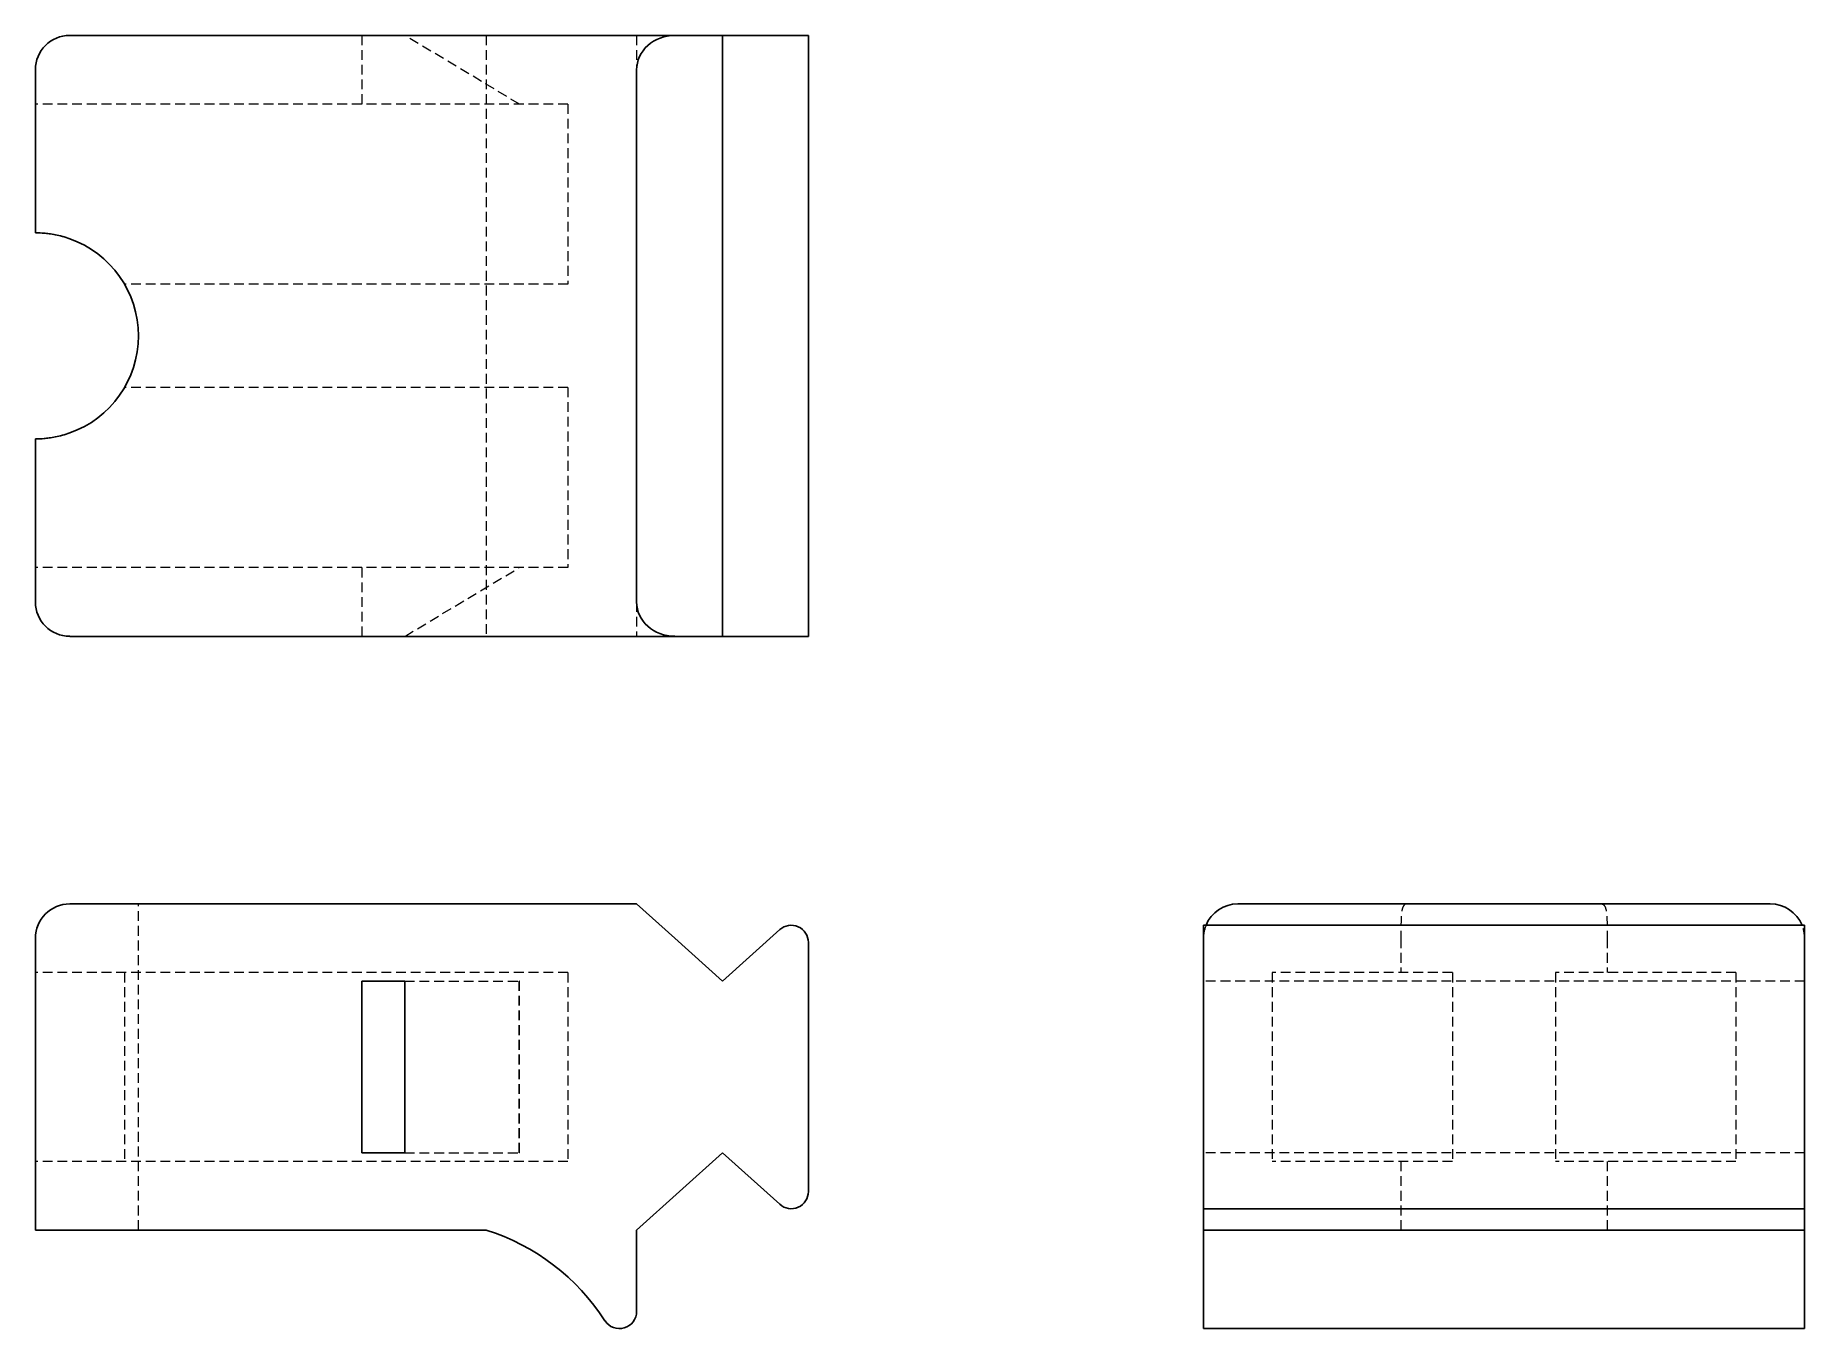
# Model space of a CAD drawing. Header units: millimetres. Extents: x 33 to 262, y 30 to 197.
import ezdxf

# ---------------------------------------------------------------- set-up
doc = ezdxf.new("R2010")
doc.units = ezdxf.units.MM
doc.linetypes.add('HIDDEN', pattern=[1.905, 1.27, -0.635])

msp = doc.modelspace()

# ---------------------------------------------------------------- linework, layer by layer
at = {"color": 7, "linetype": 'Continuous', "lineweight": 25}
for p, q in [((37.44, 196.89), (115.72, 196.89)), ((115.72, 196.89), (121.89, 196.89)), ((121.89, 196.89), (121.89, 119.11)), ((121.89, 196.89), (129.29, 196.89)), ((129.29, 196.89), (133, 196.89)), ((133, 196.89), (133, 119.11)), ((33, 192.44), (33, 171.33)), ((110.78, 192.44), (110.78, 123.56)), ((33, 144.67), (33, 123.56)), ((37.44, 119.11), (115.72, 119.11)), ((115.72, 119.11), (121.89, 119.11)), ((121.89, 119.11), (129.29, 119.11)), ((129.29, 119.11), (133, 119.11)), ((37.44, 84.49), (110.78, 84.49)), ((110.78, 84.49), (115.72, 80.04)), ((257.44, 84.49), (188.56, 84.49)), ((121.89, 74.49), (129.29, 81.15)), ((261.89, 81.72), (184.11, 81.72)), ((184.11, 81.72), (184.11, 79.5)), ((261.89, 81.72), (261.89, 79.5)), ((33, 42.27), (33, 80.04)), ((115.72, 80.04), (121.89, 74.49)), ((133, 79.5), (133, 47.25)), ((184.11, 79.5), (184.11, 47.25)), ((261.89, 79.5), (261.89, 47.25)), ((80.79, 74.49), (75.23, 74.49)), ((75.23, 74.49), (75.23, 52.27)), ((80.79, 52.27), (80.79, 74.49)), ((80.79, 52.27), (75.23, 52.27)), ((121.89, 52.27), (110.78, 42.27)), ((129.29, 45.6), (121.89, 52.27)), ((184.11, 47.25), (184.11, 45.03)), ((261.89, 47.25), (261.89, 45.03)), ((184.11, 45.03), (261.89, 45.03)), ((184.11, 45.03), (184.11, 42.27)), ((261.89, 45.03), (261.89, 42.27)), ((33, 42.27), (37.44, 42.27)), ((37.44, 42.27), (91.33, 42.27)), ((110.78, 42.27), (110.78, 31.73)), ((261.89, 42.27), (184.11, 42.27)), ((184.11, 42.27), (184.11, 31.73)), ((261.89, 42.27), (261.89, 31.73)), ((184.11, 29.51), (184.11, 31.73)), ((261.89, 29.51), (261.89, 31.73)), ((184.11, 29.51), (261.89, 29.51))]:
    msp.add_line(p, q, dxfattribs=at)
at = {"color": 7, "linetype": 'HIDDEN', "lineweight": 18}
for p, q in [((75.22, 196.89), (75.22, 188)), ((95.61, 188), (80.79, 196.89)), ((91.33, 196.89), (91.33, 119.11)), ((110.78, 196.89), (110.78, 192.44)), ((101.89, 188), (33, 188)), ((101.89, 188), (101.89, 164.67)), ((101.89, 164.67), (44.55, 164.67)), ((101.89, 151.33), (44.55, 151.33)), ((101.89, 151.33), (101.89, 128)), ((37.44, 145.43), (37.21, 145.35)), ((101.89, 128), (33, 128)), ((75.23, 128), (75.23, 119.11)), ((80.79, 119.11), (95.6, 128)), ((110.78, 123.56), (110.78, 119.11)), ((46.33, 42.27), (46.33, 84.49)), ((209.67, 80.04), (209.67, 75.6)), ((236.33, 80.04), (236.33, 75.6)), ((101.89, 75.6), (33, 75.6)), ((44.55, 75.6), (44.55, 51.15)), ((101.89, 75.6), (101.89, 51.15)), ((216.33, 75.6), (193, 75.6)), ((193, 75.6), (193, 51.15)), ((216.33, 75.6), (216.33, 51.15)), ((253, 75.6), (229.67, 75.6)), ((229.67, 75.6), (229.67, 51.15)), ((253, 75.6), (253, 51.15)), ((75.23, 74.49), (75.22, 74.49)), ((75.22, 74.49), (75.22, 52.27)), ((80.79, 74.49), (95.6, 74.49)), ((80.79, 52.27), (80.79, 74.49)), ((95.6, 52.27), (95.6, 74.49)), ((95.61, 74.49), (95.6, 74.49)), ((95.61, 52.27), (95.61, 74.49)), ((261.89, 74.49), (184.11, 74.49)), ((101.89, 51.15), (33, 51.15)), ((75.23, 52.27), (75.22, 52.27)), ((80.79, 52.27), (95.6, 52.27)), ((95.61, 52.27), (95.6, 52.27)), ((261.89, 52.27), (184.11, 52.27)), ((216.33, 51.15), (193, 51.15)), ((209.67, 51.15), (209.67, 42.27)), ((253, 51.15), (229.67, 51.15)), ((236.33, 51.15), (236.33, 42.27)), ((184.11, 42.27), (184.11, 42.27)), ((261.89, 42.27), (261.89, 42.27))]:
    msp.add_line(p, q, dxfattribs=at)
at = {"color": 7, "linetype": 'Continuous', "lineweight": 25}
for centre, radius, start, end in [((37.44, 192.44), 4.44, 90, 180), ((33, 158), 13.33, 289.4712, 70.5288), ((37.44, 123.56), 4.44, 180, 270), ((37.44, 80.04), 4.44, 90, 180), ((188.56, 80.04), 4.44, 90, 157.8323), ((257.44, 80.04), 4.44, 22.1677, 90), ((130.78, 79.5), 2.22, 0, 131.9872), ((130.78, 47.25), 2.22, 228.0128, 0), ((82.79, 15.17), 28.41, 32.736, 72.4942), ((108.56, 31.73), 2.22, 212.736, 0)]:
    msp.add_arc(centre, radius, start, end, dxfattribs=at)
at = {"color": 7, "linetype": 'HIDDEN', "lineweight": 18}
for centre, radius, start, end in [((33, 158), 13.33, 70.5288, 79.3557), ((188.56, 80.04), 4.44, 157.8323, 180), ((257.44, 80.04), 4.44, 0, 22.1677)]:
    msp.add_arc(centre, radius, start, end, dxfattribs=at)
at = {"color": 7, "linetype": 'Continuous', "lineweight": 25}
for centre, start_param, end_param in [((115.72, 192.44), 1.570796, 3.141593), ((115.72, 123.56), 3.141593, 4.712389)]:
    msp.add_ellipse(centre, major_axis=(4.94, 0), ratio=0.9, start_param=start_param, end_param=end_param, dxfattribs=at)
for points in [[(37.44, 170.57), (37.13, 170.68), (36.81, 170.78), (36.18, 170.95), (35.87, 171.02), (35.29, 171.14), (35.02, 171.18), (34.54, 171.25), (34.32, 171.27), (33.74, 171.32), (33.46, 171.33), (33.09, 171.33), (33, 171.33), (33, 171.33)], [(37.44, 145.43), (37.13, 145.32), (36.81, 145.22), (36.18, 145.05), (35.87, 144.98), (35.29, 144.86), (35.02, 144.82), (34.54, 144.75), (34.32, 144.73), (33.74, 144.68), (33.46, 144.67), (33.09, 144.67), (33, 144.67), (33, 144.67)]]:
    msp.add_open_spline(points, degree=3, knots=[0, 0, 0, 0, 0.125, 0.125, 0.25, 0.25, 0.375, 0.375, 0.5, 0.5, 0.75, 0.75, 1, 1, 1, 1], dxfattribs=at)
at = {"color": 7, "linetype": 'HIDDEN', "lineweight": 18}
for points in [[(210.43, 84.49), (210.32, 84.49), (210.22, 84.45), (210.05, 84.31), (209.98, 84.21), (209.86, 83.94), (209.82, 83.78), (209.75, 83.42), (209.73, 83.22), (209.68, 82.57), (209.67, 82.09), (209.67, 81.08), (209.67, 80.56), (209.67, 80.04)], [(235.57, 84.49), (235.68, 84.49), (235.78, 84.45), (235.95, 84.31), (236.02, 84.21), (236.14, 83.94), (236.18, 83.78), (236.25, 83.42), (236.27, 83.22), (236.32, 82.57), (236.33, 82.09), (236.33, 81.08), (236.33, 80.56), (236.33, 80.04)]]:
    msp.add_open_spline(points, degree=3, knots=[0, 0, 0, 0, 0.125, 0.125, 0.25, 0.25, 0.375, 0.375, 0.5, 0.5, 0.75, 0.75, 1, 1, 1, 1], dxfattribs=at)

doc.saveas('drawing.dxf')
